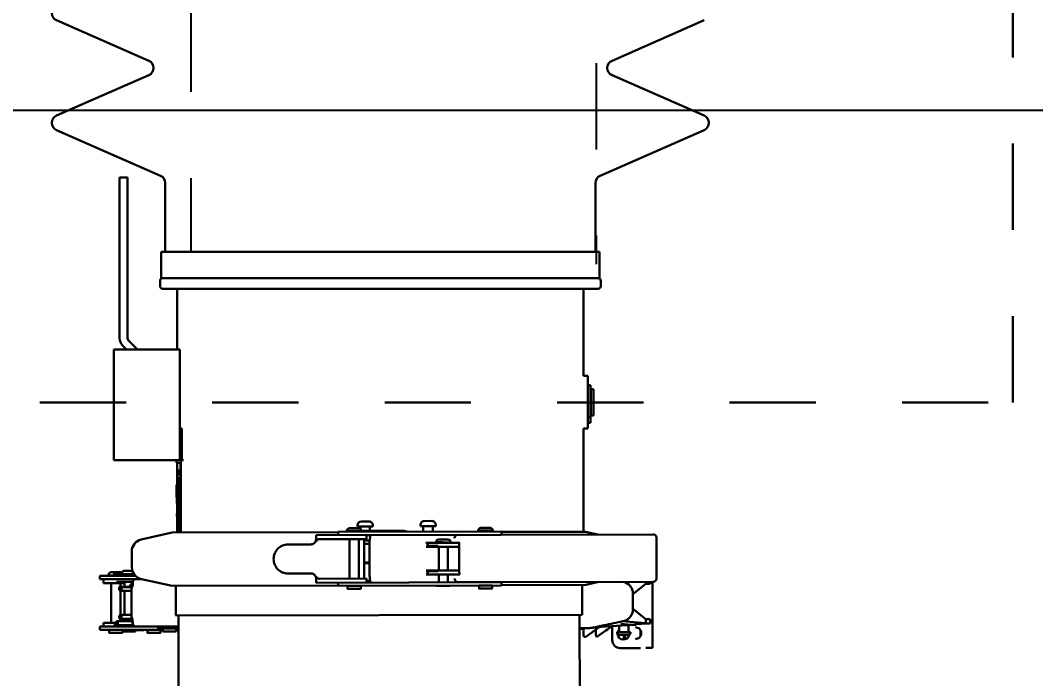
# Model space of a CAD drawing. Header units: millimetres. Extents: x 13935 to 21534, y -198 to 9202.
# Drawn here: x 18037.9 to 18422.6, y 1855.7 to 2105.1 of the extents above; entities that cross this region are included whole.
import ezdxf

# ---------------------------------------------------------------- set-up
doc = ezdxf.new("R2010")
doc.units = ezdxf.units.MM
doc.header["$LTSCALE"] = 326.7
doc.header["$PDMODE"] = 3
doc.header["$PDSIZE"] = 8
doc.linetypes.add('DOT', pattern=[0.2, 0.1, -0.1])
doc.layers.get('0').update_dxf_attribs({"linetype": 'CONTINUOUS'})
doc.layers.get('Defpoints').update_dxf_attribs({"linetype": 'CONTINUOUS'})
doc.styles.get("Standard").update_dxf_attribs({"font": 'calibri.ttf'})
doc.dimstyles.new('DIMSTYLE_1', dxfattribs={"dimtxt": 40, "dimasz": 35, "dimexe": 0.08, "dimexo": 1, "dimgap": 1, "dimtad": 1, "dimdsep": 46, "dimtxsty": 'Standard', "dimblk": '_FILLED', "dimblk1": '_FILLED', "dimblk2": '_FILLED', "dimcen": 0.09, "dimazin": 2, "dimtp": 0.01, "dimtm": 0.01, "dimtfac": 1, "dimtofl": 0, "dimtmove": 0, "dimatfit": 3, "dimldrblk": '_FILLED', "dimfxl": 1, "dimtolj": 1, "dimarcsym": 0})

# ---------------------------------------------------------------- blocks, each defined once
blk = doc.blocks.new('_FILLED')
at = {"color": 0, "linetype": 'ByBlock'}
blk.add_solid([(0, 0), (-1, 0.214), (-1, -0.214)], dxfattribs=at)
blk = doc.blocks.new('*D129')
at = {"color": 0, "linetype": 'Continuous', "lineweight": -2}
for p, q in [((17522.82, 2192.91), (17522.82, 2070.8)), ((18500.44, 2070.88), (17557.82, 2070.88)), ((18535.44, 1353.48), (18535.44, 2070.96))]:
    blk.add_line(p, q, dxfattribs=at)
at = {"layer": 'Defpoints', "color": 0}
for p in [(17522.82, 2193.91), (17522.82, 2070.88), (18535.44, 1352.48)]:
    blk.add_point(p, dxfattribs=at)
at = {"color": 0, "linetype": 'ByBlock', "lineweight": -2, "xscale": 35, "yscale": 35, "zscale": 35, "rotation": 180}
blk.add_blockref('_FILLED', (17522.82, 2070.88), dxfattribs=at)
at = {"color": 0, "linetype": 'ByBlock', "lineweight": -2, "xscale": 35, "yscale": 35, "zscale": 35}
blk.add_blockref('_FILLED', (18535.44, 2070.88), dxfattribs=at)
at = {"color": 0, "lineweight": 30, "insert": (17857.49, 2125.21), "char_height": 40, "attachment_point": 2, "line_spacing_factor": 0.9}
blk.add_mtext('\\A1;\\A1;1010', dxfattribs=at)

msp = doc.modelspace()

# ---------------------------------------------------------------- linework, layer by layer
at = {"linetype": 'DOT'}
for p, q in [((18102.55418, 2568.07711), (18102.55418, 2017.44981)), ((18256.13307, 2546.26516), (18256.13307, 2012.74454))]:
    msp.add_line(p, q, dxfattribs=at)
at = {"color": 0, "linetype": 'DOT', "lineweight": 30}
for p, q in [((18414.02212, 1960.40025), (18414.02212, 2452.1701)), ((17522.60387, 1960.40025), (18414.02212, 1960.40025))]:
    msp.add_line(p, q, dxfattribs=at)
at = {"color": 0, "linetype": 'Continuous', "lineweight": 30}
for p, q in [((18086.60836, 2089.79735), (18051.6992, 2105.10227)), ((18262.14216, 2089.79735), (18297.05132, 2105.10227)), ((18086.60836, 2084.30227), (18051.6992, 2068.99735)), ((18262.14216, 2084.30227), (18297.05132, 2068.99735)), ((18091.07984, 2046.23696), (18051.6992, 2063.50227)), ((18257.67068, 2046.23696), (18297.05132, 2063.50227)), ((18075.57526, 2045.55823), (18078.57526, 2045.55823)), ((18075.57526, 1984.69245), (18075.57526, 2045.55823)), ((18078.57526, 1984.69245), (18078.57526, 2045.55823)), ((18092.87526, 2043.48942), (18092.87526, 2017.44981)), ((18255.87526, 2043.48942), (18255.87526, 2017.44981)), ((18257.37526, 2017.44981), (18091.37526, 2017.44981)), ((18091.37526, 2007.44981), (18091.37526, 2017.44981)), ((18257.37526, 2007.44981), (18257.37526, 2017.44981)), ((18090.87526, 2006.44981), (18090.87526, 2004.44981)), ((18091.37526, 2007.44981), (18257.37526, 2007.44981)), ((18257.87526, 2006.44981), (18257.87526, 2004.44981)), ((18256.87526, 2003.44981), (18091.87526, 2003.44981)), ((18097.37526, 1980.44981), (18097.37526, 2003.44981)), ((18251.37526, 1970.44981), (18251.37526, 2003.44981)), ((18078.16105, 1980.44981), (18076.74684, 1981.86402)), ((18078.86816, 1983.98534), (18082.40369, 1980.44981)), ((18073.34991, 1980.44981), (18098.34991, 1980.44981)), ((18073.34991, 1938.44981), (18073.34991, 1980.44981)), ((18098.34991, 1938.44981), (18098.34991, 1980.44981)), ((18251.37526, 1970.44981), (18252.97526, 1970.44981)), ((18252.97526, 1950.44981), (18252.97526, 1970.44981)), ((18253.97526, 1966.89981), (18252.97526, 1966.89981)), ((18253.97526, 1952.60861), (18253.97526, 1966.89981)), ((18254.07526, 1965.24981), (18253.97526, 1965.24981)), ((18255.17526, 1965.44981), (18254.07526, 1965.44981)), ((18254.07526, 1965.44981), (18254.07526, 1955.44981)), ((18255.17526, 1955.44981), (18255.17526, 1965.44981)), ((18253.97526, 1954.93178), (18252.97526, 1954.93178)), ((18254.07526, 1955.64981), (18253.97526, 1955.64981)), ((18255.17526, 1955.44981), (18254.07526, 1955.44981)), ((18099.10324, 1950.44981), (18098.34991, 1950.44981)), ((18099.10324, 1938.44981), (18099.10324, 1950.44981)), ((18251.37526, 1950.44981), (18252.97526, 1950.44981)), ((18251.37526, 1911.37351), (18251.37526, 1950.44981)), ((18253.97526, 1952.60861), (18252.97526, 1952.60861)), ((18073.34991, 1938.44981), (18099.80214, 1938.44981)), ((18097.16176, 1938.44981), (18097.16176, 1937.44981)), ((18097.16176, 1937.44981), (18098.64119, 1937.44981)), ((18097.36176, 1937.44981), (18097.36176, 1929.16768)), ((18098.64119, 1911.05046), (18098.64119, 1937.44981)), ((18098.81871, 1938.44981), (18098.81871, 1911.05083)), ((18097.51611, 1934.8041), (18097.52293, 1934.8041)), ((18097.51611, 1934.8041), (18097.51611, 1932.82551)), ((18097.52468, 1932.82551), (18097.51611, 1932.82551)), ((18097.53389, 1934.36091), (18097.52293, 1934.8041)), ((18097.52468, 1934.36068), (18097.5339, 1934.36068)), ((18097.52468, 1934.36068), (18097.55056, 1933.33893)), ((18097.52468, 1932.82551), (18097.52468, 1934.36068)), ((18097.56216, 1933.27505), (18097.53389, 1934.36091)), ((18097.55056, 1933.33893), (18097.56425, 1932.82704)), ((18097.56216, 1934.8041), (18097.57121, 1934.8041)), ((18097.56216, 1934.8041), (18097.56216, 1933.27505)), ((18097.56216, 1933.27505), (18097.57121, 1933.27505)), ((18097.57121, 1932.8255), (18097.56422, 1932.82856)), ((18097.57121, 1932.82602), (18097.57121, 1934.8041)), ((18097.58877, 1934.79952), (18097.64895, 1934.79952)), ((18097.58877, 1934.79952), (18097.58877, 1934.66496)), ((18097.64895, 1934.66496), (18097.58877, 1934.66496)), ((18097.58877, 1932.97077), (18097.63834, 1932.97077)), ((18097.58877, 1932.97077), (18097.58877, 1932.8301)), ((18097.64895, 1932.8301), (18097.58877, 1932.8301)), ((18097.60704, 1933.77964), (18097.63834, 1933.77964)), ((18097.60704, 1933.77964), (18097.60704, 1933.63897)), ((18097.64895, 1933.63897), (18097.60704, 1933.63897)), ((18097.63834, 1934.66496), (18097.63834, 1933.77964)), ((18097.63834, 1933.63897), (18097.63834, 1932.97077)), ((18097.64895, 1932.8301), (18097.64895, 1934.79952)), ((18097.70515, 1933.79677), (18097.7084, 1933.79641)), ((18097.70584, 1932.8253), (18097.71133, 1932.82558)), ((18097.7102, 1932.96387), (18097.70799, 1932.96365)), ((18097.7084, 1933.79638), (18097.71758, 1933.79655)), ((18097.71133, 1932.82558), (18097.72452, 1932.82526)), ((18097.71449, 1933.9353), (18097.7119, 1933.93546)), ((18097.7189, 1933.79653), (18097.73042, 1933.79646)), ((18097.7282, 1932.96463), (18097.7208, 1932.96471)), ((18097.72452, 1932.82526), (18097.74266, 1932.82551)), ((18097.73042, 1932.96465), (18097.7282, 1932.96468)), ((18097.73042, 1934.8041), (18097.74266, 1934.8041)), ((18097.73042, 1934.8041), (18097.73042, 1933.9356)), ((18097.73042, 1933.9356), (18097.74266, 1933.9356)), ((18097.74266, 1933.79646), (18097.73042, 1933.79646)), ((18097.73042, 1933.79646), (18097.73042, 1932.96465)), ((18097.73042, 1932.96465), (18097.74266, 1932.96465)), ((18097.74266, 1932.82551), (18097.74266, 1934.8041)), ((18097.76718, 1934.43212), (18097.76714, 1934.407)), ((18097.77987, 1933.79653), (18097.77986, 1933.93545)), ((18097.77987, 1933.77964), (18097.77987, 1933.79653)), ((18097.77987, 1933.77964), (18097.77987, 1933.79653)), ((18097.77987, 1933.63897), (18097.77987, 1933.77964)), ((18097.77987, 1933.26658), (18097.77987, 1933.63897)), ((18097.80085, 1932.96322), (18097.79932, 1932.96739)), ((18097.84341, 1934.67565), (18097.80834, 1934.67565)), ((18097.80915, 1932.95388), (18097.84488, 1932.95388)), ((18097.85427, 1933.79653), (18097.85426, 1933.93545)), ((18098.22938, 1931.84981), (18098.03112, 1931.84981)), ((18097.17951, 1927.41293), (18097.17313, 1927.41293)), ((18097.17313, 1927.41293), (18097.17788, 1927.33028)), ((18097.39538, 1929.16768), (18097.19393, 1929.16768)), ((18097.19545, 1929.16769), (18097.19439, 1929.03673)), ((18097.83205, 1911.04875), (18097.83205, 1930.24981)), ((18097.85553, 1930.24981), (18097.85553, 1911.0488)), ((18098.05414, 1911.04922), (18098.05414, 1930.24981)), ((18098.22641, 1911.04958), (18098.22641, 1930.24981)), ((18098.25591, 1930.24981), (18098.25591, 1911.04964)), ((18098.45372, 1911.05006), (18098.45372, 1930.24981)), ((18097.16283, 1925.35184), (18097.16175, 1925.33212)), ((18097.16175, 1925.33212), (18097.16234, 1925.29252)), ((18097.16693, 1924.63943), (18097.16626, 1924.44304)), ((18097.36625, 1924.44412), (18097.16626, 1924.44304)), ((18097.36176, 1924.44412), (18097.36176, 1911.04775)), ((18097.2911, 1917.29997), (18097.28818, 1917.20317)), ((18097.36176, 1917.20317), (18097.28818, 1917.20317)), ((18166.1401, 1912.73059), (18162.64016, 1912.72319)), ((18165.69337, 1913.31587), (18165.69232, 1913.81587)), ((18171.49336, 1913.32814), (18165.69337, 1913.31587)), ((18166.79514, 1912.48281), (18166.79337, 1913.3182)), ((18167.18945, 1915.31904), (18169.98876, 1915.32496)), ((18170.39675, 1911.72557), (18170.39336, 1913.32581)), ((18171.49336, 1913.32814), (18171.4923, 1913.82814)), ((18189.5199, 1913.45638), (18189.51884, 1913.95638)), ((18195.31988, 1913.46865), (18189.5199, 1913.45638)), ((18190.62429, 1911.38239), (18190.61989, 1913.4587)), ((18191.01561, 1915.45955), (18193.81568, 1915.46547)), ((18194.22428, 1911.39001), (18194.21989, 1913.46632)), ((18195.31988, 1913.46865), (18195.31883, 1913.96865)), ((18215.96573, 1912.83601), (18212.4658, 1912.8286)), ((18083.79435, 1908.45719), (18095.43349, 1911.04363)), ((18158.3934, 1911.17687), (18095.43367, 1911.04367)), ((18149.99976, 1910.09644), (18220.18209, 1910.24492)), ((18150.00505, 1907.59645), (18149.99976, 1910.09644)), ((18169.06879, 1908.63678), (18151.25186, 1908.59909)), ((18158.3931, 1911.3142), (18220.21872, 1911.445)), ((18158.3931, 1911.3142), (18158.39564, 1910.1142)), ((18161.64225, 1911.72108), (18164.15424, 1911.72639)), ((18161.64257, 1911.57108), (18161.64225, 1911.72108)), ((18164.19177, 1911.57647), (18161.64257, 1911.57108)), ((18167.09154, 1911.5326), (18161.6938, 1911.52118)), ((18162.64278, 1911.47319), (18164.22923, 1911.47664)), ((18162.64278, 1911.47319), (18162.6431, 1911.32319)), ((18162.64881, 1908.6232), (18162.68054, 1893.62323)), ((18167.14224, 1911.73271), (18164.19146, 1911.72647)), ((18167.14256, 1911.58259), (18164.19167, 1911.57634)), ((18164.265, 1911.47662), (18164.22923, 1911.47664)), ((18166.14277, 1911.4806), (18164.265, 1911.47662)), ((18166.14277, 1911.4806), (18166.14309, 1911.3306)), ((18166.1488, 1908.6306), (18166.18053, 1893.63064)), ((18167.14256, 1911.58271), (18167.14224, 1911.73271)), ((18182.56205, 1911.75131), (18167.14227, 1911.71868)), ((18168.98117, 1908.10638), (18168.21293, 1908.15569)), ((18169.06879, 1908.63678), (18169.06562, 1910.13678)), ((18169.06572, 1910.08916), (18170.59695, 1910.0924)), ((18170.34822, 1908.64031), (18170.60511, 1910.14003)), ((18199.9476, 1908.44069), (18196.44774, 1908.43329)), ((18211.46789, 1911.82649), (18213.97988, 1911.8318)), ((18211.46821, 1911.67649), (18211.46789, 1911.82649)), ((18214.01741, 1911.68188), (18211.46821, 1911.67649)), ((18216.91717, 1911.63802), (18211.51944, 1911.6266)), ((18212.46842, 1911.57861), (18214.05486, 1911.58205)), ((18212.46842, 1911.57861), (18212.46873, 1911.42861)), ((18216.96788, 1911.83813), (18214.01709, 1911.83188)), ((18216.96819, 1911.688), (18214.01731, 1911.68176)), ((18214.09064, 1911.58204), (18214.05486, 1911.58205)), ((18215.96841, 1911.58601), (18214.09064, 1911.58204)), ((18215.96841, 1911.58601), (18215.96873, 1911.43601)), ((18216.96819, 1911.68813), (18216.96788, 1911.83813)), ((18220.18209, 1910.28351), (18277.73676, 1910.40527)), ((18220.21872, 1911.445), (18220.22117, 1910.28359)), ((18220.21901, 1911.30759), (18252.12069, 1911.37509)), ((18256.77761, 1910.36093), (18252.1207, 1911.37513)), ((18278.9521, 1909.20784), (18278.9851, 1893.60788)), ((18139.27452, 1906.57374), (18148.07958, 1906.59237)), ((18168.21344, 1894.63494), (18168.18593, 1907.63491)), ((18170.24708, 1906.7625), (18168.18779, 1906.75814)), ((18191.65035, 1907.18455), (18192.24256, 1907.18581)), ((18204.16102, 1905.71102), (18191.65353, 1905.68456)), ((18192.24247, 1907.22439), (18204.47298, 1907.25027)), ((18192.24501, 1906.02439), (18192.24247, 1907.22439)), ((18196.25816, 1906.03288), (18192.24501, 1906.02439)), ((18192.37659, 1907.22467), (18192.37912, 1906.02468)), ((18197.99899, 1907.43657), (18195.44979, 1907.43118)), ((18195.45011, 1907.28118), (18195.44979, 1907.43118)), ((18197.99919, 1907.28644), (18195.45011, 1907.28105)), ((18196.2557, 1907.1943), (18204.20028, 1907.2111)), ((18196.45347, 1905.69471), (18196.47251, 1896.69473)), ((18198.04125, 1907.28653), (18197.99931, 1907.28657)), ((18200.9501, 1907.29269), (18198.04125, 1907.28653)), ((18199.95346, 1905.70212), (18199.9725, 1896.70214)), ((18200.9501, 1907.29281), (18200.94978, 1907.44281)), ((18204.15987, 1906.25976), (18204.16031, 1906.0496)), ((18204.18061, 1896.44962), (18204.1603, 1906.0496)), ((18080.20496, 1897.94049), (18080.19223, 1903.957)), ((18170.21989, 1904.14746), (18170.23262, 1898.13096)), ((18080.43366, 1896.57516), (18077.36586, 1896.57516)), ((18170.22913, 1899.78262), (18168.20256, 1899.77831)), ((18170.22987, 1899.4311), (18168.2033, 1899.42681)), ((18191.67257, 1896.68458), (18204.18006, 1896.71104)), ((18068.10824, 1894.64981), (18081.61162, 1894.64981)), ((18068.10824, 1894.64981), (18068.10824, 1893.44981)), ((18068.10824, 1893.44981), (18083.85259, 1893.44981)), ((18069.43824, 1891.94981), (18069.43824, 1893.44981)), ((18071.35824, 1895.04981), (18071.35824, 1894.89981)), ((18071.40824, 1894.84981), (18073.11584, 1894.84981)), ((18075.85808, 1896.04981), (18072.35824, 1896.04981)), ((18072.35824, 1894.64981), (18072.35824, 1894.79981)), ((18073.11584, 1895.17516), (18073.11584, 1894.64981)), ((18073.11586, 1895.17516), (18081.11584, 1895.17516)), ((18076.36626, 1895.42516), (18076.36626, 1895.57516)), ((18081.02599, 1895.37516), (18076.41759, 1895.37516)), ((18083.82609, 1893.45558), (18095.47607, 1890.91841)), ((18148.10285, 1895.59239), (18139.2978, 1895.57377)), ((18150.03784, 1892.09648), (18150.03255, 1894.59648)), ((18151.2836, 1893.59912), (18169.10053, 1893.63681)), ((18169.1037, 1892.13682), (18169.10053, 1893.63681)), ((18169.10238, 1892.75948), (18170.53386, 1892.76251)), ((18170.6432, 1892.14007), (18170.37996, 1893.6387)), ((18204.22566, 1895.21113), (18191.67574, 1895.18458)), ((18192.26532, 1896.42441), (18196.27847, 1896.4329)), ((18192.26786, 1895.22442), (18192.26532, 1896.42441)), ((18196.28101, 1895.23291), (18192.26786, 1895.22442)), ((18192.39943, 1896.4247), (18192.40197, 1895.2247)), ((18196.47568, 1895.19473), (18196.48203, 1892.19474)), ((18199.97567, 1895.20214), (18199.98202, 1892.20215)), ((18204.18061, 1896.44962), (18204.18106, 1896.2395)), ((18204.49836, 1895.25029), (18204.22558, 1895.24972)), ((18069.43825, 1891.94981), (18077.36611, 1891.94981)), ((18072.35824, 1876.94981), (18072.35824, 1891.94981)), ((18074.44585, 1892.47516), (18080.60834, 1892.47516)), ((18080.32412, 1890.48839), (18075.42589, 1890.48839)), ((18075.42589, 1889.28839), (18075.42589, 1890.48839)), ((18075.42589, 1889.28839), (18076.22502, 1889.28839)), ((18075.85824, 1890.48839), (18075.85824, 1891.94981)), ((18075.85824, 1879.68839), (18075.85824, 1889.28839)), ((18080.31334, 1890.44981), (18076.22502, 1890.44981)), ((18076.22502, 1888.94981), (18076.22502, 1890.44981)), ((18076.22502, 1888.94981), (18080.09877, 1888.94981)), ((18077.36611, 1891.94981), (18077.36611, 1890.48839)), ((18077.36611, 1888.94981), (18077.36611, 1879.94981)), ((18079.47502, 1890.68839), (18079.47502, 1890.53839)), ((18080.09878, 1889.49856), (18080.09877, 1889.28839)), ((18080.09877, 1889.28839), (18080.09877, 1879.68839)), ((18080.32412, 1890.48839), (18080.31277, 1890.44975)), ((18080.56411, 1891.68839), (18080.47502, 1891.68839)), ((18158.43597, 1891.05166), (18095.47608, 1890.91845)), ((18096.81984, 1890.9213), (18096.84378, 1879.60574)), ((18150.03784, 1892.09648), (18220.25934, 1892.24505)), ((18158.43373, 1892.11424), (18158.43626, 1890.91425)), ((18220.26188, 1891.04505), (18158.43626, 1890.91425)), ((18166.93635, 1890.88223), (18161.93636, 1890.87165)), ((18161.93636, 1890.87165), (18161.93869, 1889.77165)), ((18166.93868, 1889.78211), (18161.93869, 1889.77153)), ((18166.8888, 1889.73213), (18161.98868, 1889.72176)), ((18166.93635, 1890.88223), (18166.93868, 1889.78223)), ((18195.73457, 1890.99316), (18195.7348, 1890.88174)), ((18198.05214, 1890.88652), (18195.7348, 1890.88162)), ((18195.80061, 1890.83188), (18200.66919, 1890.84218)), ((18198.05226, 1890.88664), (18198.08216, 1890.88671)), ((18200.73479, 1890.89219), (18198.08178, 1890.88658)), ((18200.73456, 1891.00374), (18200.73479, 1890.89232)), ((18203.93067, 1892.24908), (18277.77484, 1892.40531)), ((18216.76199, 1890.98764), (18211.762, 1890.97707)), ((18211.762, 1890.97707), (18211.76433, 1889.87707)), ((18216.76432, 1889.88752), (18211.76433, 1889.87694)), ((18216.71444, 1889.83754), (18211.81432, 1889.82717)), ((18212.50927, 1892.26723), (18212.50935, 1892.22865)), ((18216.00926, 1892.27464), (18216.00935, 1892.23605)), ((18216.76199, 1890.98764), (18216.76432, 1889.88765)), ((18220.25934, 1892.24505), (18220.26188, 1891.04505)), ((18220.26158, 1891.18238), (18252.16309, 1891.24987)), ((18250.8195, 1891.24703), (18250.84344, 1879.93155)), ((18257.16646, 1892.36171), (18252.16327, 1891.24991)), ((18274.96732, 1891.6742), (18270.02402, 1887.77516)), ((18274.96734, 1891.67419), (18274.96732, 1892.39937)), ((18276.26957, 1891.67453), (18274.96734, 1891.67419)), ((18276.5494, 1891.68552), (18276.26955, 1891.67452)), ((18276.5494, 1892.40531), (18276.5494, 1891.68468)), ((18277.45461, 1892.40531), (18277.45461, 1867.47516)), ((18270.02402, 1881.9669), (18270.02402, 1887.98342)), ((18270.02402, 1882.17516), (18274.96732, 1878.27612)), ((18074.44584, 1876.94981), (18074.44584, 1877.47516)), ((18074.44585, 1877.47516), (18080.47502, 1877.47516)), ((18076.22502, 1879.68839), (18075.42589, 1879.68839)), ((18075.42589, 1878.48839), (18075.42589, 1879.68839)), ((18075.42589, 1878.48839), (18076.22502, 1878.48839)), ((18075.85824, 1877.47516), (18075.85824, 1878.48839)), ((18080.09877, 1879.94981), (18076.22502, 1879.94981)), ((18076.22502, 1878.44981), (18076.22502, 1879.94981)), ((18076.22502, 1878.44981), (18080.32542, 1878.44981)), ((18077.36611, 1878.48839), (18077.36611, 1877.47516)), ((18079.97502, 1878.48839), (18080.32411, 1878.48839)), ((18080.09877, 1879.68839), (18080.09877, 1879.47827)), ((18080.47502, 1875.44981), (18080.47502, 1877.88253)), ((18250.84344, 1879.93155), (18096.84378, 1879.60574)), ((18097.84378, 1879.60786), (18098.13425, 1742.35102)), ((18249.84344, 1879.92944), (18250.13373, 1742.71997)), ((18266.271, 1877.47433), (18274.65395, 1876.70488)), ((18274.9673, 1876.6875), (18274.96734, 1878.27612)), ((18274.96734, 1878.27612), (18276.26957, 1878.27579)), ((18276.26955, 1878.27579), (18276.5494, 1878.26479)), ((18276.5494, 1878.26563), (18276.5494, 1876.66563)), ((18068.10824, 1875.44981), (18090.30284, 1875.44981)), ((18068.10824, 1875.44981), (18068.10824, 1874.24981)), ((18068.10824, 1874.24981), (18091.95324, 1874.24981)), ((18069.43824, 1875.44981), (18069.43824, 1876.94981)), ((18075.26588, 1876.94981), (18069.43825, 1876.94981)), ((18071.60824, 1874.19981), (18071.60824, 1873.09981)), ((18080.47502, 1875.97516), (18073.39359, 1875.97516)), ((18076.60824, 1873.62516), (18076.60824, 1873.09981)), ((18076.61584, 1874.24981), (18076.61584, 1873.62516)), ((18076.74613, 1873.57516), (18076.61584, 1873.62516)), ((18081.52077, 1873.57516), (18076.74613, 1873.57516)), ((18079.72502, 1874.13839), (18079.72502, 1874.24981)), ((18079.77519, 1874.08839), (18084.67502, 1874.08839)), ((18081.61584, 1873.62516), (18081.52077, 1873.57516)), ((18081.61584, 1874.07516), (18081.61584, 1873.62516)), ((18097.8525, 1875.48839), (18081.80239, 1875.48842)), ((18084.72502, 1874.13839), (18084.72502, 1874.24981)), ((18086.09814, 1874.19981), (18086.09814, 1873.09981)), ((18086.84814, 1875.44981), (18086.84814, 1875.48839)), ((18097.854, 1874.77516), (18089.84877, 1874.77516)), ((18091.09814, 1874.19981), (18091.09814, 1873.09981)), ((18091.95324, 1874.24981), (18091.95324, 1873.62516)), ((18092.08352, 1873.57516), (18091.95324, 1873.62516)), ((18096.85816, 1873.57516), (18092.08352, 1873.57516)), ((18096.95324, 1873.62516), (18096.85816, 1873.57516)), ((18096.95324, 1874.72516), (18096.95324, 1873.62516)), ((18096.95324, 1874.38718), (18097.85483, 1874.38718)), ((18253.04058, 1874.91249), (18249.85405, 1874.91251)), ((18251.13616, 1874.9125), (18249.85462, 1874.64439)), ((18251.13626, 1874.912), (18249.85467, 1874.64414)), ((18251.37184, 1874.68165), (18251.37184, 1872.05136)), ((18251.45234, 1874.68978), (18253.04617, 1874.86026)), ((18252.16117, 1871.64358), (18257.2532, 1875.25653)), ((18258.52455, 1875.84313), (18254.77174, 1875.05794)), ((18255.94944, 1874.33147), (18255.94944, 1872.22754)), ((18259.82885, 1874.01269), (18256.73865, 1871.81976)), ((18260.39805, 1875.59689), (18256.86808, 1875.21485)), ((18259.14176, 1875.97284), (18258.52455, 1875.84313)), ((18260.02898, 1875.51035), (18258.67777, 1875.41071)), ((18260.01611, 1875.50948), (18261.95493, 1875.63989)), ((18261.95493, 1875.63989), (18265.68121, 1875.88762)), ((18262.24585, 1874.92762), (18262.24585, 1870.29897)), ((18264.80526, 1873.36863), (18264.80526, 1875.82942)), ((18265.45241, 1876.52907), (18269.30595, 1876.17962)), ((18265.68121, 1875.88762), (18268.20674, 1876.02773)), ((18268.20674, 1876.02773), (18270.96137, 1876.12018)), ((18268.40526, 1873.36863), (18268.40526, 1876.03439)), ((18269.62314, 1876.32019), (18269.62314, 1876.16215)), ((18269.69524, 1876.15075), (18270.99665, 1876.15044)), ((18270.94245, 1876.40715), (18273.30085, 1876.5626)), ((18271.23258, 1876.42676), (18273.34679, 1876.5466)), ((18271.30883, 1876.4313), (18271.30883, 1876.13931)), ((18272.98019, 1872.00664), (18272.98019, 1873.94366)), ((18273.34679, 1876.5466), (18275.85485, 1876.63431)), ((18276.26953, 1876.67579), (18275.03563, 1876.6761)), ((18276.5494, 1876.66488), (18276.26955, 1876.67579)), ((18071.65824, 1873.04981), (18076.55824, 1873.04981)), ((18086.14814, 1873.04981), (18091.04814, 1873.04981)), ((18256.73865, 1871.81976), (18256.45424, 1871.72757)), ((18264.10526, 1873.36863), (18269.10526, 1873.36863)), ((18264.10526, 1873.36863), (18264.10526, 1873.12991)), ((18268.7537, 1872.36863), (18264.45683, 1872.36863)), ((18266.57826, 1870.47516), (18266.57826, 1872.36863)), ((18266.76927, 1872.36863), (18266.76927, 1870.47516)), ((18267.0602, 1870.6424), (18267.06623, 1872.36867)), ((18267.06574, 1870.64238), (18267.07437, 1872.36863)), ((18269.10526, 1873.36863), (18269.10526, 1873.12991)), ((18272.98019, 1867.29897), (18265.24585, 1867.29897)), ((18277.45461, 1867.47516), (18274.90018, 1867.47516))]:
    msp.add_line(p, q, dxfattribs=at)
for points in [[(18081.53983, 1893.44981), (18081.24851, 1893.34893), (18080.95439, 1893.13024), (18080.73983, 1892.83312), (18080.62457, 1892.48444), (18080.60834, 1892.31456)], [(18080.6082, 1892.31156), (18080.5858, 1891.8678), (18080.51584, 1891.28905), (18080.41815, 1890.82408), (18080.31334, 1890.48839)], [(18080.31334, 1878.48839), (18080.41652, 1878.15891), (18080.51429, 1877.69704), (18080.58474, 1877.12209), (18080.60819, 1876.66484)], [(18080.60822, 1876.66389), (18080.62247, 1876.50463), (18080.73392, 1876.1551), (18080.94538, 1875.85564), (18081.23726, 1875.63382), (18081.58253, 1875.51023), (18081.80256, 1875.48842)], [(18274.65395, 1876.70488), (18274.75757, 1876.69665), (18274.86208, 1876.69086), (18274.96732, 1876.6875)], [(18275.03563, 1876.6761), (18275.01284, 1876.67737), (18274.99005, 1876.68117), (18274.9673, 1876.6875)]]:
    msp.add_lwpolyline(points, dxfattribs=at)
for centre, radius, start, end in [((18052.90378, 2107.84981), 3, 113.6736643, 246.3263357), ((18085.40378, 2087.04981), 3, 293.6736643, 66.3263357), ((18263.34674, 2087.04981), 3, 113.6736643, 246.3263357), ((18052.90378, 2066.24981), 3, 113.6736643, 246.3263357), ((18295.84674, 2066.24981), 3, 293.6736643, 66.3263357), ((18089.87526, 2043.48942), 3, 0, 66.3263357), ((18258.87526, 2043.48942), 3, 113.6736643, 180), ((18091.87526, 2006.44981), 1, 90, 180), ((18091.87526, 2004.44981), 1, 180, 270), ((18256.87526, 2006.44981), 1, 0, 90), ((18256.87526, 2004.44981), 1, 270, 0), ((18079.57526, 1984.69245), 4, 180, 225), ((18079.57526, 1984.69245), 1, 180, 225), ((18100.42033, 1933.57777), 2.75041, 175.381685, 176.5377176), ((18104.43905, 1933.3764), 6.76196, 180.0036092, 180.8608268), ((18097.72444, 1934.33019), 0.53369, 269.2641296, 269.4055357), ((18096.30327, 1934.51804), 1.54847, 5.8964301, 6.2303562), ((18096.05683, 1934.49453), 1.79602, 2.845662, 5.834892), ((18096.28322, 1933.09923), 1.56842, 354.6699018, 355.0240395), ((18280.88315, 1934.12433), 183.02899, 179.9393287, 180.0591267), ((17878.38902, 1933.49709), 219.46546, 359.920776, 0.0781756), ((18100.83894, 1928.67079), 3.67718, 174.2762857, 179.9912702), ((18100.82325, 1928.56945), 3.66149, 177.2750688, 179.9990634), ((18100.84363, 1928.57029), 3.68187, 180.0120897, 186.420289), ((18100.86413, 1928.56699), 3.70244, 172.7107362, 177.2669925), ((18919.8201, 1921.72296), 822.65834, 179.49061088, 179.79687617), ((18100.89346, 1928.66553), 3.73195, 172.2670506, 174.2793857), ((18921.67465, 1921.72293), 824.31289, 179.48252774, 179.81085667), ((18162.64225, 1911.72319), 1, 90.1212186, 180.1212186), ((18167.19231, 1913.81904), 1.5, 90.1212186, 180.1212186), ((18166.14224, 1911.7306), 1, 0.1212186, 90.1212186), ((18169.99231, 1913.82497), 1.5, 0.1212186, 90.1212186), ((18191.01884, 1913.95955), 1.5, 90.1212186, 180.1212186), ((18193.81883, 1913.96547), 1.5, 0.1212186, 90.1212186), ((18212.46789, 1911.82861), 1, 90.1212186, 180.1212186), ((18215.96788, 1911.83601), 1, 0.1212186, 90.1212186), ((18084.79222, 1903.96673), 4.6, 102.5305726, 180.1212186), ((18161.69257, 1911.57118), 0.05, 180.2660422, 270.1212186), ((18162.59278, 1911.47309), 0.05, 0.2252038, 90.1193285), ((18166.19277, 1911.4807), 0.05, 90.1232369, 180.0172344), ((18167.09256, 1911.58261), 0.05, 270.1212186, 359.9763646), ((18196.44979, 1907.43329), 1, 90.1212186, 180.1212186), ((18199.94978, 1907.4407), 1, 0.1212186, 90.1212186), ((18211.51821, 1911.6766), 0.05, 180.2660422, 270.1212186), ((18212.41842, 1911.5785), 0.05, 0.2252038, 90.1193285), ((18216.01841, 1911.58612), 0.05, 90.1232369, 180.0172344), ((18216.91819, 1911.68802), 0.05, 270.1212186, 359.9763646), ((18195.50011, 1907.28128), 0.05, 180.2662618, 270.1193222), ((18200.9001, 1907.29271), 0.05, 270.1231077, 359.9764057), ((18084.80494, 1897.95023), 4.6, 180.1212186, 257.7118647), ((18072.35824, 1895.04981), 1, 90, 180), ((18071.40824, 1894.89981), 0.05, 180, 270), ((18072.30824, 1894.79981), 0.05, 0, 90), ((18075.85824, 1895.04981), 1, 54.164881, 90), ((18080.47502, 1890.68839), 1, 90, 180), ((18079.52502, 1890.53839), 0.05, 180, 270), ((18161.98636, 1890.87176), 0.05, 90.1212186, 179.9764457), ((18161.98869, 1889.77176), 0.05, 180.2659991, 270.1161138), ((18166.88635, 1890.88212), 0.05, 0.2659908, 90.1212186), ((18166.88868, 1889.78213), 0.05, 270.1212186, 359.9764415), ((18195.7848, 1890.88185), 0.05, 180.2662405, 270.1185456), ((18200.68479, 1890.89221), 0.05, 270.1228767, 359.9761853), ((18211.812, 1890.97717), 0.05, 90.1212186, 179.9764457), ((18211.81433, 1889.87717), 0.05, 180.2659991, 270.1161138), ((18216.71199, 1890.98754), 0.05, 0.2659908, 90.1212186), ((18216.71432, 1889.88754), 0.05, 270.1212186, 359.9764415), ((18265.54036, 1887.99415), 4.48536, 37.694607, 39.4692957), ((18265.43139, 1882.05759), 4.63431, 311.6390697, 315.3422791), ((18071.65824, 1874.19981), 0.05, 90, 180), ((18079.77502, 1874.13839), 0.05, 180, 270), ((18084.67502, 1874.13839), 0.05, 270, 0), ((18086.14814, 1874.19981), 0.05, 90, 180), ((18091.04814, 1874.19981), 0.05, 0, 90), ((18251.43059, 1900.71832), 25.87699, 275.8903571, 277.4185493), ((18254.61447, 1886.19244), 11.13561, 270.8092156, 271.8010007), ((18254.56381, 1887.86193), 12.80587, 271.7927947, 272.3726656), ((18260.24585, 1874.92762), 2, 0, 20.8148968), ((18266.45873, 1872.79897), 2.25, 137.6195979, 165.2870994), ((18266.45873, 1872.79897), 2.25, 14.7107306, 29.5871692), ((18269.71115, 1880.66986), 4.50857, 264.8439239, 268.8815312), ((18071.65824, 1873.09981), 0.05, 180, 270), ((18076.55824, 1873.09981), 0.05, 270, 0), ((18086.14814, 1873.09981), 0.05, 180, 270), ((18091.04814, 1873.09981), 0.05, 270, 0), ((18251.87184, 1872.05136), 0.5, 180, 305.3568903), ((18265.24585, 1870.29897), 3, 180, 270), ((18265.10526, 1873.12991), 1, 180, 229.57654), ((18266.45873, 1872.79897), 2.25, 183.4266129, 348.9341902), ((18268.10526, 1873.12991), 1, 310.42346, 0)]:
    msp.add_arc(centre, radius, start, end, dxfattribs=at)
for centre, major_axis, ratio, start_param, end_param in [((18197.16176, 1927.41293), (6.26602, 114.55471), 0.871229916, -4.67119203, -4.664769638), ((18197.16176, 1924.63944), (-3.79154, 114.6369), 0.871692246, 7.819464313, 7.820280239), ((18182.56293, 1911.33935), (2, 0.00423), 0.205980066, 0.063149435, 1.570796327), ((18259.66204, 1874.01269), (9.59984, 6.81104), 0.008201246, -1.559237582, -1.315935354)]:
    msp.add_ellipse(centre, major_axis=major_axis, ratio=ratio, start_param=start_param, end_param=end_param, dxfattribs=at)
for points, knots in [([(18097.67494, 1933.74387), (18097.67326, 1933.71638), (18097.66735, 1933.59434), (18097.66602, 1933.47213), (18097.66597, 1933.3775)], [0, 0, 0, 0, 0.225406432, 1, 1, 1, 1]), ([(18097.66597, 1933.3775), (18097.66598, 1933.34607), (18097.66651, 1933.22669), (18097.66873, 1933.10726), (18097.67382, 1933.01946)], [0, 0, 0, 0, 0.263280545, 1, 1, 1, 1]), ([(18097.67382, 1933.01946), (18097.67441, 1933.00936), (18097.67666, 1932.97383), (18097.67969, 1932.93833), (18097.68276, 1932.91303)], [0, 0, 0, 0, 0.284107564, 1, 1, 1, 1]), ([(18097.67709, 1933.37597), (18097.67711, 1933.39905), (18097.67752, 1933.48698), (18097.67936, 1933.57493), (18097.68288, 1933.6397)], [0, 0, 0, 0, 0.262428394, 1, 1, 1, 1]), ([(18097.69103, 1933.01623), (18097.68895, 1933.03312), (18097.68152, 1933.11916), (18097.67894, 1933.20551), (18097.67786, 1933.27481)], [0, 0, 0, 0, 0.197137177, 1, 1, 1, 1]), ([(18097.69065, 1933.90045), (18097.68943, 1933.8937), (18097.68424, 1933.86011), (18097.68105, 1933.82625), (18097.67885, 1933.79922)], [0, 0, 0, 0, 0.201899396, 1, 1, 1, 1]), ([(18097.68276, 1932.91303), (18097.6854, 1932.89132), (18097.69097, 1932.8686), (18097.69716, 1932.82548), (18097.70584, 1932.8253)], [0, 0, 0, 0, 0.715744842, 1, 1, 1, 1]), ([(18097.68288, 1933.6397), (18097.68369, 1933.65453), (18097.68691, 1933.70157), (18097.68982, 1933.74901), (18097.69686, 1933.78058)], [0, 0, 0, 0, 0.314656889, 1, 1, 1, 1]), ([(18097.70541, 1933.93592), (18097.704, 1933.93569), (18097.69209, 1933.92851), (18097.69273, 1933.91204), (18097.69065, 1933.90045)], [0, 0, 0, 0, 0.107643092, 1, 1, 1, 1]), ([(18097.70079, 1932.96987), (18097.69973, 1932.97209), (18097.69459, 1932.98713), (18097.69266, 1933.00297), (18097.69103, 1933.01623)], [0, 0, 0, 0, 0.155913426, 1, 1, 1, 1]), ([(18097.69686, 1933.78058), (18097.69783, 1933.78493), (18097.69857, 1933.79098), (18097.70335, 1933.79655), (18097.70515, 1933.79669)], [0, 0, 0, 0, 0.711327596, 1, 1, 1, 1]), ([(18097.70799, 1932.96365), (18097.70672, 1932.96364), (18097.7033, 1932.96483), (18097.70168, 1932.96801), (18097.70079, 1932.96987)], [0, 0, 0, 0, 0.381420381, 1, 1, 1, 1]), ([(18097.7119, 1933.93546), (18097.71081, 1933.93559), (18097.70868, 1933.93599), (18097.70647, 1933.9361), (18097.70541, 1933.93592)], [0, 0, 0, 0, 0.503490115, 1, 1, 1, 1]), ([(18097.7208, 1932.96471), (18097.71903, 1932.96472), (18097.71547, 1932.96463), (18097.71196, 1932.96412), (18097.7102, 1932.96387)], [0, 0, 0, 0, 0.500088395, 1, 1, 1, 1]), ([(18097.73042, 1933.9356), (18097.72775, 1933.9356), (18097.72244, 1933.93568), (18097.71714, 1933.93526), (18097.71449, 1933.9353)], [0, 0, 0, 0, 0.502610293, 1, 1, 1, 1]), ([(18097.76718, 1933.28383), (18097.76714, 1933.26061), (18097.76683, 1933.17101), (18097.76806, 1933.08134), (18097.77191, 1933.01507)], [0, 0, 0, 0, 0.259189841, 1, 1, 1, 1]), ([(18097.7761, 1934.67382), (18097.77457, 1934.65653), (18097.76868, 1934.5761), (18097.76729, 1934.4954), (18097.76718, 1934.43212)], [0, 0, 0, 0, 0.215282943, 1, 1, 1, 1]), ([(18097.77191, 1933.01507), (18097.77245, 1933.00565), (18097.77463, 1932.9721), (18097.77771, 1932.9386), (18097.7806, 1932.91458)], [0, 0, 0, 0, 0.2805385, 1, 1, 1, 1]), ([(18097.80911, 1934.81526), (18097.80488, 1934.8153), (18097.79602, 1934.80089), (18097.7851, 1934.7564), (18097.77926, 1934.70942), (18097.7761, 1934.67382)], [0, 0, 0, 0, 0.085771158, 0.274855759, 1, 1, 1, 1]), ([(18097.77986, 1934.40699), (18097.77995, 1934.4648), (18097.78408, 1934.55104), (18097.7896, 1934.64074), (18097.80144, 1934.66793)], [0, 0, 0, 0, 0.660891109, 1, 1, 1, 1]), ([(18097.79932, 1932.96739), (18097.7918, 1932.98999), (18097.78507, 1933.05632), (18097.78134, 1933.1218), (18097.78048, 1933.16386)], [0, 0, 0, 0, 0.361493053, 1, 1, 1, 1]), ([(18097.7806, 1932.91458), (18097.78369, 1932.88901), (18097.78805, 1932.86083), (18097.79997, 1932.81519), (18097.80944, 1932.81452)], [0, 0, 0, 0, 0.73080829, 1, 1, 1, 1]), ([(18097.80915, 1932.9535), (18097.80756, 1932.95342), (18097.80352, 1932.95656), (18097.80191, 1932.9606), (18097.80085, 1932.96322)], [0, 0, 0, 0, 0.360173573, 1, 1, 1, 1]), ([(18097.80144, 1934.66793), (18097.80235, 1934.67), (18097.80378, 1934.67324), (18097.80702, 1934.67572), (18097.80835, 1934.67572)], [0, 0, 0, 0, 0.629409042, 1, 1, 1, 1]), ([(18097.84259, 1934.68609), (18097.83905, 1934.71852), (18097.83168, 1934.75205), (18097.82147, 1934.81514), (18097.80911, 1934.81526)], [0, 0, 0, 0, 0.725216691, 1, 1, 1, 1]), ([(18097.80944, 1932.81452), (18097.81143, 1932.81437), (18097.81652, 1932.81723), (18097.819, 1932.82183), (18097.82047, 1932.82466)], [0, 0, 0, 0, 0.384824584, 1, 1, 1, 1]), ([(18097.82047, 1932.82466), (18097.82333, 1932.83021), (18097.83749, 1932.87198), (18097.84136, 1932.9161), (18097.84486, 1932.95353)], [0, 0, 0, 0, 0.142427607, 1, 1, 1, 1]), ([(18097.83205, 1930.24981), (18097.83201, 1930.45456), (18097.84067, 1930.83382), (18097.87439, 1931.32537), (18097.92668, 1931.65162), (18097.97513, 1931.80522), (18098.01415, 1931.84969), (18098.03112, 1931.8497)], [0, 0, 0, 0, 0.375507914, 0.693882542, 0.908826669, 0.968891538, 1, 1, 1, 1]), ([(18097.84573, 1932.96319), (18097.84719, 1932.98003), (18097.85271, 1933.05672), (18097.8541, 1933.13365), (18097.85426, 1933.19363)], [0, 0, 0, 0, 0.219873588, 1, 1, 1, 1]), ([(18098.03115, 1931.64979), (18098.01628, 1931.64981), (18097.98209, 1931.61078), (18097.93945, 1931.47651), (18097.89315, 1931.19098), (18097.86322, 1930.7609), (18097.85549, 1930.42898), (18097.85553, 1930.24981)], [0, 0, 0, 0, 0.031146714, 0.091282026, 0.306167829, 0.624526888, 1, 1, 1, 1]), ([(18098.03112, 1931.8497), (18098.05243, 1931.84971), (18098.09927, 1931.78509), (18098.11519, 1931.7277), (18098.12714, 1931.68553)], [0, 0, 0, 0, 0.32720034, 1, 1, 1, 1]), ([(18098.22641, 1930.24981), (18098.22645, 1930.42897), (18098.21695, 1930.76111), (18098.18019, 1931.19137), (18098.12768, 1931.47691), (18098.08098, 1931.61084), (18098.04622, 1931.64976), (18098.03115, 1931.64979)], [0, 0, 0, 0, 0.374552223, 0.692561843, 0.907883636, 0.968484974, 1, 1, 1, 1]), ([(18098.05414, 1930.24981), (18098.0541, 1930.47442), (18098.0657, 1930.86868), (18098.10009, 1931.26314), (18098.13268, 1931.42996)], [0, 0, 0, 0, 0.569230183, 1, 1, 1, 1]), ([(18098.12714, 1931.68553), (18098.18135, 1931.49433), (18098.23523, 1931.01241), (18098.25598, 1930.53233), (18098.25591, 1930.24981)], [0, 0, 0, 0, 0.412948604, 1, 1, 1, 1]), ([(18098.45372, 1930.24981), (18098.45377, 1930.45441), (18098.44282, 1930.83384), (18098.40034, 1931.32554), (18098.33997, 1931.65204), (18098.28641, 1931.80524), (18098.24661, 1931.84969), (18098.22939, 1931.8497)], [0, 0, 0, 0, 0.374233876, 0.692208538, 0.90784324, 0.968498952, 1, 1, 1, 1]), ([(18097.21497, 1924.46273), (18097.23923, 1924.0054), (18097.34234, 1921.61956), (18097.34808, 1919.22918), (18097.2911, 1917.29997)], [0, 0, 0, 0, 0.191780139, 1, 1, 1, 1]), ([(18148.07958, 1906.59237), (18148.33005, 1906.5929), (18148.8396, 1906.69942), (18149.47916, 1907.14797), (18149.90508, 1907.81322), (18150.00349, 1908.33637), (18150.00294, 1908.59644)], [0, 0, 0, 0, 0.245177617, 0.493394374, 0.745426013, 1, 1, 1, 1]), ([(18150.00505, 1907.59645), (18150.00468, 1907.77188), (18150.12282, 1908.10014), (18150.47573, 1908.40572), (18150.85912, 1908.56518), (18151.123, 1908.59879), (18151.25186, 1908.59909)], [0, 0, 0, 0, 0.299669403, 0.551283736, 0.779877539, 1, 1, 1, 1]), ([(18168.36797, 1908.6353), (18168.33438, 1908.63518), (18168.27108, 1908.51446), (18168.23152, 1908.32171), (18168.19251, 1908.00149), (18168.18566, 1907.7648), (18168.18593, 1907.63491)], [0, 0, 0, 0, 0.097044734, 0.309075348, 0.624784757, 1, 1, 1, 1]), ([(18170.21989, 1904.14746), (18170.21786, 1905.10806), (18170.22381, 1906.4126), (18170.28551, 1907.90875), (18170.31524, 1908.44774), (18170.34822, 1908.64031)], [0, 0, 0, 0, 0.640917833, 0.869642234, 1, 1, 1, 1]), ([(18202.48464, 1909.07226), (18202.54381, 1909.35049), (18202.8208, 1909.8793), (18203.3474, 1910.1664), (18203.61918, 1910.22133)], [0, 0, 0, 0, 0.50638936, 1, 1, 1, 1]), ([(18277.73676, 1910.40527), (18278.04296, 1910.40608), (18278.6898, 1910.16368), (18278.95144, 1909.51824), (18278.9521, 1909.20784)], [0, 0, 0, 0, 0.496597084, 1, 1, 1, 1]), ([(18133.92865, 1901.06242), (18133.92711, 1901.79299), (18134.21022, 1903.2542), (18135.41802, 1905.08442), (18137.19424, 1906.29086), (18138.58904, 1906.57229), (18139.27452, 1906.57374)], [0, 0, 0, 0, 0.258628739, 0.511390124, 0.757333737, 1, 1, 1, 1]), ([(18170.29981, 1908.02495), (18170.19379, 1908.03186), (18169.75426, 1908.06056), (18169.31471, 1908.08905), (18168.98116, 1908.1101)], [0, 0, 0, 0, 0.241218867, 1, 1, 1, 1]), ([(18204.15987, 1906.25977), (18204.15951, 1906.43447), (18204.27491, 1906.77331), (18204.4086, 1907.09019), (18204.47298, 1907.25027)], [0, 0, 0, 0, 0.503124503, 1, 1, 1, 1]), ([(18139.2978, 1895.57377), (18138.61231, 1895.57232), (18137.21633, 1895.84784), (18135.43501, 1897.04676), (18134.21949, 1898.87185), (18133.9302, 1900.33185), (18133.92865, 1901.06242)], [0, 0, 0, 0, 0.242667389, 0.488610564, 0.741373943, 1, 1, 1, 1]), ([(18077.36585, 1896.57516), (18077.13715, 1896.57516), (18076.66624, 1896.55486), (18076.47609, 1896.00294), (18076.57633, 1895.84431)], [0, 0, 0, 0, 0.5493135, 1, 1, 1, 1]), ([(18170.37996, 1893.6387), (18170.34617, 1893.8311), (18170.31417, 1894.36987), (18170.24612, 1895.86574), (18170.23465, 1897.17028), (18170.23262, 1898.13096)], [0, 0, 0, 0, 0.130334431, 0.359026273, 1, 1, 1, 1]), ([(18076.57633, 1895.84431), (18076.58339, 1895.83313), (18076.59861, 1895.8105), (18076.61496, 1895.78868), (18076.62362, 1895.77766)], [0, 0, 0, 0, 0.485487733, 1, 1, 1, 1]), ([(18148.10285, 1895.59239), (18148.35333, 1895.59292), (18148.86337, 1895.48869), (18149.50467, 1895.04264), (18149.93348, 1894.3793), (18150.03412, 1893.85656), (18150.03467, 1893.59648)], [0, 0, 0, 0, 0.245183259, 0.493395733, 0.745413607, 1, 1, 1, 1]), ([(18150.03255, 1894.59648), (18150.03293, 1894.42106), (18150.15246, 1894.09334), (18150.5066, 1893.78922), (18150.89069, 1893.63143), (18151.15472, 1893.59887), (18151.2836, 1893.59912)], [0, 0, 0, 0, 0.299643092, 0.551244745, 0.779852666, 1, 1, 1, 1]), ([(18168.39971, 1893.63533), (18168.36609, 1893.63531), (18168.30228, 1893.75585), (18168.262, 1893.94831), (18168.22114, 1894.26829), (18168.21371, 1894.50492), (18168.21344, 1894.63494)], [0, 0, 0, 0, 0.097102804, 0.309217023, 0.624421568, 1, 1, 1, 1]), ([(18202.51776, 1893.4199), (18202.58757, 1893.09828), (18202.94321, 1892.48906), (18203.61098, 1892.24841), (18203.93067, 1892.24908)], [0, 0, 0, 0, 0.507255481, 1, 1, 1, 1]), ([(18204.18106, 1896.23953), (18204.18143, 1896.06482), (18204.2983, 1895.72646), (18204.4333, 1895.41011), (18204.49836, 1895.25029)], [0, 0, 0, 0, 0.503099796, 1, 1, 1, 1]), ([(18277.77484, 1892.40531), (18278.08106, 1892.4058), (18278.72706, 1892.65071), (18278.98576, 1893.29744), (18278.9851, 1893.60788)], [0, 0, 0, 0, 0.496581115, 1, 1, 1, 1]), ([(18080.31277, 1890.44975), (18080.26754, 1890.29623), (18080.1733, 1889.98614), (18080.09879, 1889.66407), (18080.09878, 1889.49856)], [0, 0, 0, 0, 0.491595156, 1, 1, 1, 1]), ([(18080.09877, 1879.47827), (18080.09878, 1879.30601), (18080.17878, 1878.97102), (18080.27726, 1878.64837), (18080.32411, 1878.48839)], [0, 0, 0, 0, 0.508199454, 1, 1, 1, 1]), ([(18269.00287, 1879.10492), (18268.95937, 1879.0521), (18268.86995, 1878.94845), (18268.77594, 1878.84894), (18268.72785, 1878.80027)], [0, 0, 0, 0, 0.5000063, 1, 1, 1, 1]), ([(18251.45235, 1874.68974), (18251.31087, 1874.67461), (18250.77699, 1874.61923), (18250.24201, 1874.57233), (18249.84809, 1874.55114)], [0, 0, 0, 0, 0.265074922, 1, 1, 1, 1]), ([(18269.69524, 1876.15075), (18269.68322, 1876.15075), (18269.65816, 1876.1506), (18269.63401, 1876.16017), (18269.62355, 1876.16768)], [0, 0, 0, 0, 0.482643072, 1, 1, 1, 1]), ([(18273.22897, 1872.97516), (18273.22897, 1873.5491), (18272.74851, 1874.74441), (18271.5532, 1875.22505), (18270.97933, 1875.22497)], [0, 0, 0, 0, 0.500034328, 1, 1, 1, 1]), ([(18270.99665, 1876.15044), (18271.04189, 1876.15043), (18271.117, 1876.1484), (18271.2229, 1876.15131), (18271.26736, 1876.13988), (18271.30884, 1876.14602), (18271.30882, 1876.13931)], [0, 0, 0, 0, 0.433924599, 0.746669968, 0.935643148, 1, 1, 1, 1]), ([(18276.19144, 1876.6461), (18276.28071, 1876.64813), (18276.35216, 1876.68617), (18276.5519, 1876.63554), (18276.54915, 1876.66561)], [0, 0, 0, 0, 0.747322754, 1, 1, 1, 1]), ([(18256.45408, 1871.72922), (18256.34485, 1871.7186), (18256.05585, 1871.69867), (18256.09448, 1871.99964), (18256.15205, 1872.07729)], [0, 0, 0, 0, 0.531695267, 1, 1, 1, 1]), ([(18270.97933, 1870.72534), (18271.5532, 1870.72526), (18272.74851, 1871.2059), (18273.22897, 1872.40121), (18273.22897, 1872.97516)], [0, 0, 0, 0, 0.499965698, 1, 1, 1, 1]), ([(18273.04478, 1872.97516), (18273.04478, 1873.02338), (18273.04157, 1873.12003), (18273.03208, 1873.21626), (18273.0258, 1873.26424)], [0, 0, 0, 0, 0.499131976, 1, 1, 1, 1]), ([(18273.0258, 1872.68607), (18273.03208, 1872.73405), (18273.04157, 1872.83028), (18273.04478, 1872.92693), (18273.04478, 1872.97516)], [0, 0, 0, 0, 0.500868017, 1, 1, 1, 1])]:
    msp.add_open_spline(points, degree=3, knots=knots, dxfattribs=at)
for points in [[(18097.76714, 1934.407), (18097.7667, 1934.03261), (18097.76784, 1933.65822), (18097.76718, 1933.28383)], [(18097.77986, 1933.93545), (18097.77986, 1934.09263), (18097.77961, 1934.24981), (18097.77986, 1934.40699)], [(18097.78048, 1933.16386), (18097.77978, 1933.19809), (18097.77985, 1933.23234), (18097.77987, 1933.26658)], [(18097.85413, 1934.45895), (18097.85369, 1934.50054), (18097.85275, 1934.54215), (18097.85064, 1934.58369)], [(18097.85427, 1934.31814), (18097.85436, 1934.36508), (18097.85462, 1934.41202), (18097.85413, 1934.45895)], [(18202.46525, 1908.96031), (18202.47033, 1908.99773), (18202.47549, 1909.03549), (18202.48661, 1909.07158)], [(18202.4979, 1893.53172), (18202.50314, 1893.49434), (18202.50846, 1893.45662), (18202.51971, 1893.42058)], [(18266.52194, 1892.41618), (18267.46797, 1892.16499), (18268.3807, 1891.60095), (18269.00291, 1890.84534)], [(18269.08955, 1890.73674), (18269.37468, 1890.36776), (18269.60492, 1889.94904), (18269.76175, 1889.50989)], [(18269.76175, 1889.50989), (18269.93539, 1889.02368), (18270.02402, 1888.4997), (18270.02402, 1887.98342)], [(18270.02402, 1881.9669), (18270.02402, 1881.45058), (18269.93537, 1880.92655), (18269.76171, 1880.44032)], [(18266.27116, 1877.47437), (18263.89505, 1876.97216), (18261.51863, 1876.47142), (18259.1418, 1875.97262)], [(18268.51059, 1878.59416), (18267.8869, 1878.03957), (18267.0877, 1877.647), (18266.27115, 1877.47437)], [(18269.76171, 1880.44032), (18269.58951, 1879.95817), (18269.32832, 1879.50015), (18269.00287, 1879.10492)], [(18254.08622, 1874.97796), (18253.73879, 1874.9425), (18253.38981, 1874.91248), (18253.04058, 1874.91249)], [(18255.09396, 1875.06704), (18255.68777, 1875.09159), (18256.27988, 1875.15114), (18256.87075, 1875.21509)]]:
    msp.add_open_spline(points, degree=3, dxfattribs=at)

# ---------------------------------------------------------------- dimensions: what is measured, and where the dimension line sits
dim = msp.add_linear_dim(base=(17522.81887, 2070.87835), p1=(18535.43526, 1352.47516), p2=(17522.81887, 2193.91382), angle=180, text='\\A1;1010', dimstyle='DIMSTYLE_1', override={"dimtxsty": 'Standard'}, dxfattribs=at)
dim.commit()
dim.dimension.update_dxf_attribs({"geometry": '*D129', "text_midpoint": (17857.4853, 2070.87835), "dimtype": 160})

doc.saveas('drawing.dxf')
